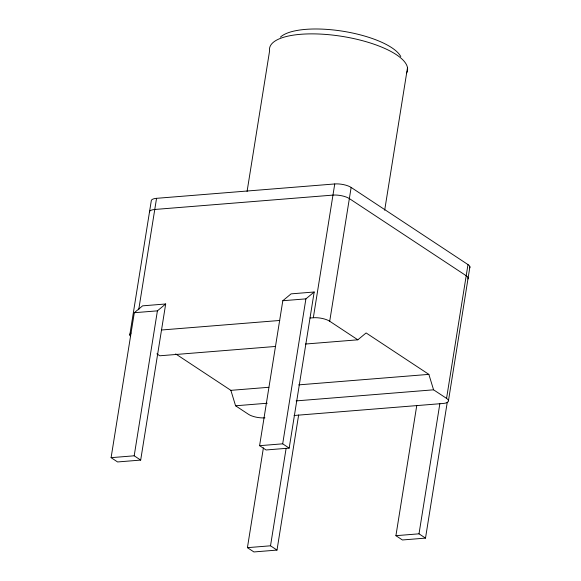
<?xml version="1.0" encoding="UTF-8"?>
<svg xmlns="http://www.w3.org/2000/svg" width="581" height="581" viewBox="0 0 581 581"><rect width="100%" height="100%" fill="white"/><g stroke="black" fill="none" stroke-linecap="round" stroke-linejoin="round"><path stroke-width="0.87" d="M129.795 334.961L151.227 201.157A11.976 3.98 9.1 0 1 156.55 198.324L334.75 183.952A11.976 3.98 9.1 0 1 351.142 187.438L467.988 264.58A11.976 3.98 9.1 0 1 469.68 267.841M111.094 457.668L134.313 312.709L142.585 305.846L165.687 303.979L140.682 460.087L117.58 461.953L111.094 457.668L134.189 455.802L140.682 460.087M138.706 309.746L156.55 198.324M134.189 455.802L157.407 310.85L165.687 303.979M247.07 191.483L269.599 50.837A69.836 23.196 9.1 0 1 342.383 36.421A69.836 23.196 9.1 0 1 406.635 72.894M259.591 445.685L282.809 300.733L291.081 293.863L314.183 292.003L289.178 448.111L266.076 449.97L259.591 445.685L282.686 443.826L289.178 448.111M298.649 414.972L277.006 550.084L253.912 551.95L247.419 547.665L263.404 447.871M282.686 443.826L305.904 298.866L314.183 292.003M277.006 550.084L270.514 545.799L286.07 448.677M310.014 318.018L313.319 317.756L334.75 183.952M294.037 415.495L443.15 403.468A11.976 3.98 9.1 0 0 446.557 398.384L433.571 389.815L428.865 374.375L366.117 332.949L357.838 339.812L329.71 321.242L351.142 187.438M384.68 210.206L407.492 67.766M447.29 402.103L425.503 538.108L402.408 539.974L395.915 535.682L416.751 405.596M425.503 538.108L419.01 533.823L439.846 403.73M446.557 398.384L467.988 264.58M448.474 400.636L469.906 266.824M134.313 312.709L157.407 310.85M282.809 300.733L305.904 298.866M161.518 330.001L279.751 320.465M275.568 346.45L159.84 355.783L156.885 353.829M305.403 344.039L357.838 339.812M175.68 353.909L230.875 390.345L268.843 387.287M298.678 384.876L428.865 374.375M230.875 390.345L235.581 405.785L267.224 403.229M296.15 400.897L433.571 389.815M247.419 547.665L270.514 545.799M395.915 535.682L419.01 533.823M235.581 405.785L248.559 414.355A11.976 3.98 9.1 0 0 264.951 417.841M313.319 317.756A11.976 3.98 9.1 0 1 329.71 321.242M130.369 336.079A11.976 3.98 9.1 0 1 131.037 333.102M149.44 212.312A11.976 3.98 9.1 0 1 154.764 209.472L332.964 195.1A11.976 3.98 9.1 0 1 349.355 198.586L466.202 275.728A11.976 3.98 9.1 0 1 467.894 278.989M280.42 37.14A62.857 20.88 9.1 0 1 343.32 31.301A62.857 20.88 9.1 0 1 400.796 56.604"/></g></svg>
